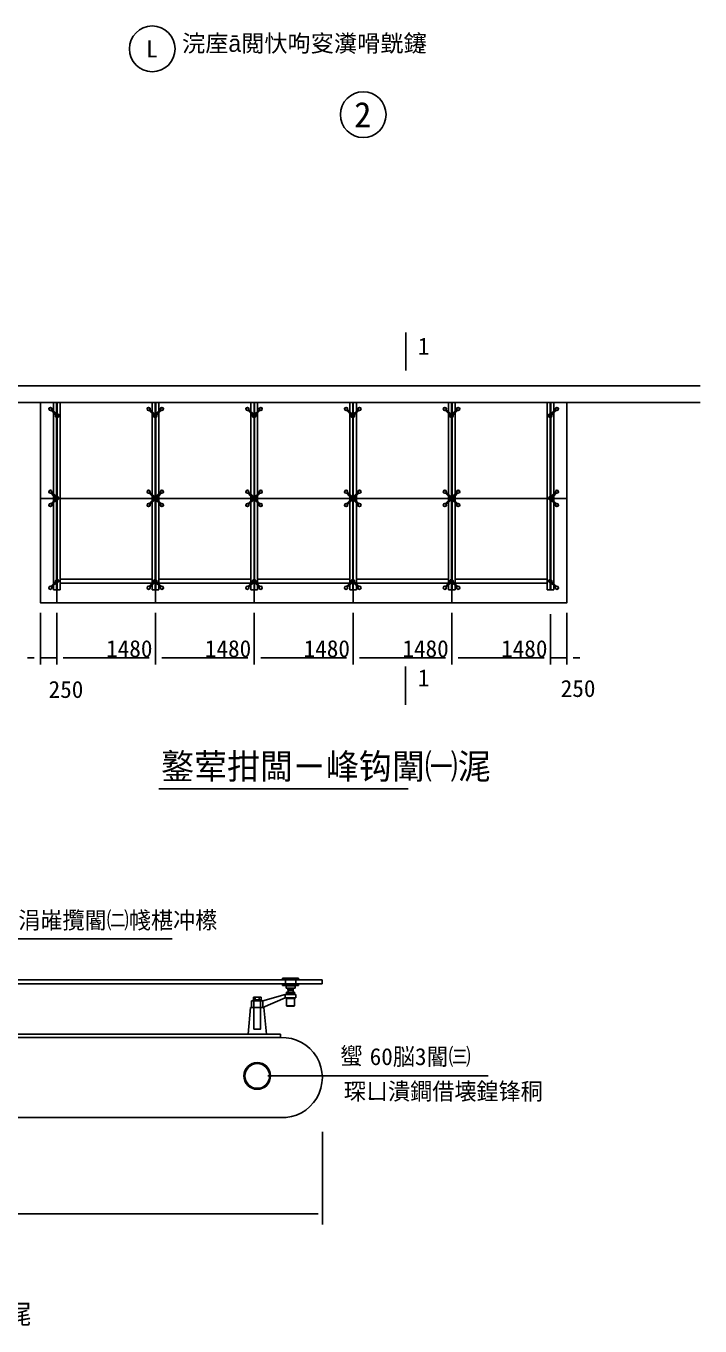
# Model space of a CAD drawing. Header units: metres. Extents: x 76772 to 101071, y -99290 to -68368.
# Drawn here: x 89908 to 100009, y -99290 to -79808 of the extents above; entities that cross this region are included whole.
import ezdxf

# ---------------------------------------------------------------- set-up
doc = ezdxf.new("R2010")
doc.units = ezdxf.units.M
for name, color, linetype in [('3', 3, 'Continuous'), ('7', 7, 'Continuous'), ('AXIS', 3, 'Continuous'), ('DIM', 3, 'Continuous'), ('DOTE', 1, 'Continuous'), ('LAYER7', 7, 'Continuous'), ('PUB_TEXT', 7, 'Continuous'), ('T', 6, 'Continuous'), ('TEXT', 7, 'Continuous')]:
    doc.layers.add(name, color=color, linetype=linetype)

# ---------------------------------------------------------------- blocks, each defined once
blk = doc.blocks.new('椹虫帴鐖-01')
at = {"layer": '3'}
for p, q in [((-17, 0), (-89.95, 78.2)), ((-17, 0), (-89.24, -77.44)), ((0, 17), (-78.2, 89.95)), ((0, 17), (78.2, 89.95)), ((17, 0), (89.95, 78.2)), ((17, 0), (89.24, -77.44)), ((0, -17), (-78.2, -89.95)), ((0, -17), (77.44, -89.24))]:
    blk.add_line(p, q, dxfattribs=at)
for points in [[(-84.07, 80.73), (-14.48, 8.91)], [(-8.91, 14.48), (-81.45, 84.78)], [(8.91, 14.48), (81.45, 84.78)], [(84.77, 81.45), (14.48, 8.91)], [(-84.77, -81.45), (-14.48, -8.91)], [(-8.91, -14.48), (-81.45, -84.78)], [(8.91, -14.48), (81.45, -84.78)], [(84.77, -81.45), (14.48, -8.91)]]:
    blk.add_lwpolyline(points, dxfattribs=at)
blk.add_lwpolyline([(11.55, 0), (5.77, 10), (-5.77, 10), (-11.55, 0), (-5.77, -10), (5.77, -10)], close=True, dxfattribs=at)
for centre, radius in [((-100, 100), 24), ((-113.15, 100), 1), ((-86.85, 100), 1), ((0, 0), 17), ((0, 0), 12.67), ((0, 0), 10), ((100, 100), 24), ((86.85, 100), 1), ((113.15, 100), 1), ((-100, -100), 24), ((-113.15, -100), 1), ((-86.85, -100), 1), ((100, -100), 24), ((86.85, -100), 1), ((113.15, -100), 1)]:
    blk.add_circle(centre, radius, dxfattribs=at)
for radius, start, end in [(26, 161.57, 198.43), (20, 171.44, 188.56), (26, 71.57, 108.43), (20, 81.44, 98.56), (20, 351.44, 8.56), (26, 341.57, 18.43), (26, 251.57, 288.43), (20, 261.44, 278.56)]:
    blk.add_arc((0, 0), radius, start, end, dxfattribs=at)

msp = doc.modelspace()

# ---------------------------------------------------------------- linework, layer by layer
for p, q in [((95598.58, -84400.75), (95598.58, -84972.3)), ((87843.27, -85452.08), (100009.01, -85452.08)), ((90368.97, -88257.08), (90365.23, -85452.08)), ((91848.97, -88257.08), (91845.23, -85452.08)), ((93328.97, -88257.08), (93325.23, -85452.08)), ((94808.97, -88257.08), (94805.23, -85452.08)), ((96288.97, -88257.08), (96285.23, -85452.08)), ((97768.97, -88257.08), (97765.23, -85452.08)), ((98014.23, -86887.08), (90124.23, -86887.08)), ((90373.23, -88097.08), (90365.23, -88097.08)), ((90373.23, -88157.08), (90365.23, -88157.08)), ((90419.23, -88097.08), (91799.23, -88097.08)), ((90419.23, -88157.08), (91799.23, -88157.08)), ((91899.23, -88097.08), (93279.23, -88097.08)), ((91899.23, -88157.08), (93279.23, -88157.08)), ((93379.23, -88097.08), (94759.23, -88097.08)), ((93379.23, -88157.08), (94759.23, -88157.08)), ((94805.23, -88097.08), (94813.23, -88097.08)), ((94805.23, -88157.08), (94813.23, -88157.08)), ((94859.23, -88097.08), (96239.23, -88097.08)), ((94859.23, -88157.08), (96239.23, -88157.08)), ((96285.23, -88097.08), (96293.23, -88097.08)), ((96285.23, -88157.08), (96293.23, -88157.08)), ((96339.23, -88097.08), (97719.23, -88097.08)), ((96339.23, -88157.08), (97719.23, -88157.08)), ((97765.23, -88097.08), (97773.23, -88097.08)), ((97765.23, -88157.08), (97773.23, -88157.08)), ((90419.23, -88257.08), (90319.23, -88257.08)), ((90319.23, -88257.08), (90419.23, -88257.08)), ((90369.23, -88257.08), (90369.23, -88452.08)), ((91899.23, -88257.08), (91799.23, -88257.08)), ((91849.23, -88257.08), (91849.23, -88452.08)), ((93379.23, -88257.08), (93279.23, -88257.08)), ((93329.23, -88257.08), (93329.23, -88452.08)), ((94859.23, -88257.08), (94759.23, -88257.08)), ((94809.23, -88257.08), (94809.23, -88452.08)), ((96339.23, -88257.08), (96239.23, -88257.08)), ((96289.23, -88257.08), (96289.23, -88452.08)), ((97819.23, -88257.08), (97719.23, -88257.08)), ((90419.23, -88452.08), (90319.23, -88452.08)), ((91899.23, -88452.08), (91799.23, -88452.08)), ((93279.23, -88452.08), (93379.23, -88452.08)), ((94759.23, -88452.08), (94859.23, -88452.08)), ((96239.23, -88452.08), (96339.23, -88452.08)), ((97719.23, -88452.08), (97819.23, -88452.08)), ((95594.76, -89408.71), (95594.76, -89980.26)), ((93723.8, -94968.02), (93723.8, -94918.02)), ((94349.32, -96379.21), (94349.32, -97767.86)), ((83115.93, -97607.86), (94287.24, -97607.86))]:
    msp.add_line(p, q)
msp.add_lwpolyline([(90124.23, -85452.08), (98014.23, -85452.08), (98014.23, -88452.08), (90124.23, -88452.08)], close=True)
for centre in [(91799.39, -80150.15), (94962.24, -81136.4)]:
    msp.add_circle(centre, 342.45)
at = {"layer": '3'}
for p, q in [((90355.97, -85647.08), (90283.73, -85569.64)), ((90372.97, -85630.08), (90295.53, -85557.84)), ((91828.49, -85647.08), (91756.25, -85569.64)), ((91845.49, -85630.08), (91767.28, -85557.12)), ((91845.49, -85630.08), (91922.92, -85557.84)), ((91862.49, -85647.08), (91934.72, -85569.64)), ((93308.49, -85647.08), (93236.25, -85569.64)), ((93325.49, -85630.08), (93247.28, -85557.12)), ((93325.49, -85630.08), (93402.92, -85557.84)), ((93342.49, -85647.08), (93414.72, -85569.64)), ((94788.49, -85647.08), (94716.25, -85569.64)), ((94805.49, -85630.08), (94727.28, -85557.12)), ((94805.49, -85630.08), (94882.92, -85557.84)), ((94822.49, -85647.08), (94894.72, -85569.64)), ((96268.49, -85647.08), (96196.25, -85569.64)), ((96285.49, -85630.08), (96207.28, -85557.12)), ((96285.49, -85630.08), (96362.92, -85557.84)), ((96302.49, -85647.08), (96374.72, -85569.64)), ((97765.49, -85630.08), (97842.92, -85557.84)), ((97782.49, -85647.08), (97854.72, -85569.64)), ((90355.97, -86887.08), (90283.01, -86808.87)), ((90355.97, -86887.08), (90283.73, -86964.51)), ((90372.97, -86870.08), (90294.76, -86797.12)), ((97765.49, -86870.08), (97843.69, -86797.12)), ((97782.49, -86887.08), (97855.44, -86808.87)), ((97782.49, -86887.08), (97854.72, -86964.51)), ((90372.97, -86904.08), (90295.53, -86976.32)), ((97765.49, -86904.08), (97842.92, -86976.32)), ((90355.97, -88127.08), (90283.73, -88204.51)), ((90372.97, -88144.08), (90295.53, -88216.32)), ((91828.49, -88127.08), (91756.25, -88204.51)), ((91845.49, -88144.08), (91767.28, -88217.03)), ((91845.49, -88144.08), (91922.92, -88216.32)), ((91862.49, -88127.08), (91934.72, -88204.51)), ((93308.49, -88127.08), (93236.25, -88204.51)), ((93325.49, -88144.08), (93247.28, -88217.03)), ((93325.49, -88144.08), (93402.92, -88216.32)), ((93342.49, -88127.08), (93414.72, -88204.51)), ((94788.49, -88127.08), (94716.25, -88204.51)), ((94805.49, -88144.08), (94727.28, -88217.03)), ((94805.49, -88144.08), (94882.92, -88216.32)), ((94822.49, -88127.08), (94894.72, -88204.51)), ((96268.49, -88127.08), (96196.25, -88204.51)), ((96285.49, -88144.08), (96207.28, -88217.03)), ((96285.49, -88144.08), (96362.92, -88216.32)), ((96302.49, -88127.08), (96374.72, -88204.51)), ((97765.49, -88144.08), (97842.92, -88216.32)), ((97782.49, -88127.08), (97854.72, -88204.51)), ((93753.8, -94077.25), (93993.8, -94077.25)), ((93753.8, -94077.25), (93753.8, -94102.25)), ((93993.8, -94102.25), (93993.8, -94077.25)), ((93753.8, -94102.25), (93993.8, -94102.25)), ((93753.8, -94162.25), (93993.8, -94162.25)), ((93753.8, -94185.58), (93753.8, -94162.25)), ((93993.8, -94185.58), (93753.8, -94185.58)), ((93805.46, -94192.25), (93753.8, -94185.58)), ((93967.13, -94185.58), (93780.46, -94185.58)), ((93795.46, -94162.25), (93795.46, -94102.25)), ((93942.13, -94192.25), (93805.46, -94192.25)), ((93805.46, -94225.58), (93805.46, -94192.25)), ((93942.13, -94225.58), (93805.46, -94225.58)), ((93813.8, -94288.92), (93813.8, -94312.25)), ((93933.8, -94288.92), (93813.8, -94288.92)), ((93830.46, -94305.58), (93830.46, -94288.92)), ((93913.8, -94238.92), (93833.8, -94238.92)), ((93833.8, -94255.58), (93833.8, -94238.92)), ((93913.8, -94255.58), (93833.8, -94255.58)), ((93837.13, -94288.92), (93837.13, -94255.58)), ((93840.46, -94238.92), (93840.46, -94225.58)), ((93847.13, -94255.58), (93847.13, -94238.92)), ((93900.46, -94255.58), (93900.46, -94238.92)), ((93907.13, -94238.92), (93907.13, -94225.58)), ((93910.46, -94288.92), (93910.46, -94255.58)), ((93913.8, -94255.58), (93913.8, -94238.92)), ((93917.13, -94305.58), (93917.13, -94288.92)), ((93933.8, -94288.92), (93933.8, -94312.25)), ((93942.13, -94192.25), (93993.8, -94185.58)), ((93942.13, -94225.58), (93942.13, -94192.25)), ((93952.13, -94162.25), (93952.13, -94102.25)), ((93993.8, -94185.58), (93993.8, -94162.25)), ((93307.13, -94411.58), (93307.13, -94415.58)), ((93440.46, -94411.58), (93307.13, -94411.58)), ((93310.46, -94411.58), (93310.46, -94400.97)), ((93310.46, -94400.97), (93437.13, -94400.97)), ((93316.06, -94400.97), (93316.06, -94360.97)), ((93316.06, -94360.97), (93431.53, -94360.97)), ((93344.93, -94360.97), (93344.93, -94400.97)), ((93372.46, -94400.97), (93372.46, -94411.58)), ((93375.13, -94400.97), (93375.13, -94411.58)), ((93402.66, -94360.97), (93402.66, -94400.97)), ((93431.53, -94400.97), (93431.53, -94360.97)), ((93437.13, -94411.58), (93437.13, -94400.97)), ((93440.46, -94411.58), (93440.46, -94415.58)), ((93793.8, -94372.25), (93793.8, -94322.25)), ((93943.8, -94312.25), (93803.8, -94312.25)), ((93803.8, -94312.25), (93803.8, -94322.25)), ((93803.8, -94382.25), (93803.8, -94372.25)), ((93943.8, -94382.25), (93803.8, -94382.25)), ((93813.8, -94492.25), (93813.8, -94382.25)), ((93917.13, -94305.58), (93830.46, -94305.58)), ((93933.8, -94492.25), (93933.8, -94382.25)), ((93943.8, -94312.25), (93943.8, -94322.25)), ((93943.8, -94382.25), (93943.8, -94372.25)), ((93933.8, -94492.25), (93813.8, -94492.25)), ((93820.46, -94498.92), (93813.8, -94492.25)), ((93927.13, -94498.92), (93820.46, -94498.92)), ((93933.8, -94492.25), (93927.13, -94498.92))]:
    msp.add_line(p, q, dxfattribs=at)
for points in [[(90288.19, -85565.63), (90358.49, -85638.17)], [(90364.06, -85632.6), (90291.52, -85562.3)], [(91760.71, -85565.63), (91831.01, -85638.17)], [(91836.58, -85632.6), (91764.04, -85562.3)], [(91854.39, -85632.6), (91926.93, -85562.3)], [(91930.26, -85565.63), (91859.96, -85638.17)], [(93240.71, -85565.63), (93311.01, -85638.17)], [(93316.58, -85632.6), (93244.04, -85562.3)], [(93334.39, -85632.6), (93406.93, -85562.3)], [(93410.26, -85565.63), (93339.96, -85638.17)], [(94720.71, -85565.63), (94791.01, -85638.17)], [(94796.58, -85632.6), (94724.04, -85562.3)], [(94814.39, -85632.6), (94886.93, -85562.3)], [(94890.26, -85565.63), (94819.96, -85638.17)], [(96200.71, -85565.63), (96271.01, -85638.17)], [(96276.58, -85632.6), (96204.04, -85562.3)], [(96294.39, -85632.6), (96366.93, -85562.3)], [(96370.26, -85565.63), (96299.96, -85638.17)], [(97774.39, -85632.6), (97846.93, -85562.3)], [(97850.26, -85565.63), (97779.96, -85638.17)], [(90288.19, -86805.63), (90358.49, -86878.17)], [(90364.06, -86872.6), (90291.52, -86802.3)], [(97774.39, -86872.6), (97846.93, -86802.3)], [(97850.26, -86805.63), (97779.96, -86878.17)], [(90288.19, -86968.53), (90358.49, -86895.99)], [(90364.06, -86901.56), (90291.52, -86971.85)], [(97774.39, -86901.56), (97846.93, -86971.85)], [(97850.26, -86968.53), (97779.96, -86895.99)], [(90288.19, -88208.53), (90358.49, -88135.99)], [(90364.06, -88141.56), (90291.52, -88211.85)], [(91760.71, -88208.53), (91831.01, -88135.99)], [(91836.58, -88141.56), (91764.04, -88211.85)], [(91854.39, -88141.56), (91926.93, -88211.85)], [(91930.26, -88208.53), (91859.96, -88135.99)], [(93240.71, -88208.53), (93311.01, -88135.99)], [(93316.58, -88141.56), (93244.04, -88211.85)], [(93334.39, -88141.56), (93406.93, -88211.85)], [(93410.26, -88208.53), (93339.96, -88135.99)], [(94720.71, -88208.53), (94791.01, -88135.99)], [(94796.58, -88141.56), (94724.04, -88211.85)], [(94814.39, -88141.56), (94886.93, -88211.85)], [(94890.26, -88208.53), (94819.96, -88135.99)], [(96200.71, -88208.53), (96271.01, -88135.99)], [(96276.58, -88141.56), (96204.04, -88211.85)], [(96294.39, -88141.56), (96366.93, -88211.85)], [(96370.26, -88208.53), (96299.96, -88135.99)], [(97774.39, -88141.56), (97846.93, -88211.85)], [(97850.26, -88208.53), (97779.96, -88135.99)], [(93458.8, -94415.58), (93458.8, -94515.58), (93288.8, -94515.58), (93288.8, -94415.58)], [(93323.8, -94415.58), (93323.8, -94840.58), (93423.8, -94840.58), (93423.8, -94415.58)]]:
    msp.add_lwpolyline(points, dxfattribs=at)
for points in [[(90361.42, -85647.08), (90367.19, -85657.08), (90378.74, -85657.08), (90384.51, -85647.08), (90378.74, -85637.08), (90367.19, -85637.08)], [(91857.03, -85647.08), (91851.26, -85657.08), (91839.71, -85657.08), (91833.94, -85647.08), (91839.71, -85637.08), (91851.26, -85637.08)], [(93337.03, -85647.08), (93331.26, -85657.08), (93319.71, -85657.08), (93313.94, -85647.08), (93319.71, -85637.08), (93331.26, -85637.08)], [(94817.03, -85647.08), (94811.26, -85657.08), (94799.71, -85657.08), (94793.94, -85647.08), (94799.71, -85637.08), (94811.26, -85637.08)], [(96297.03, -85647.08), (96291.26, -85657.08), (96279.71, -85657.08), (96273.94, -85647.08), (96279.71, -85637.08), (96291.26, -85637.08)], [(97777.03, -85647.08), (97771.26, -85657.08), (97759.71, -85657.08), (97753.94, -85647.08), (97759.71, -85637.08), (97771.26, -85637.08)], [(90361.42, -86887.08), (90367.19, -86877.08), (90378.74, -86877.08), (90384.51, -86887.08), (90378.74, -86897.08), (90367.19, -86897.08)], [(97777.03, -86887.08), (97771.26, -86877.08), (97759.71, -86877.08), (97753.94, -86887.08), (97759.71, -86897.08), (97771.26, -86897.08)], [(90361.42, -88127.08), (90367.19, -88117.08), (90378.74, -88117.08), (90384.51, -88127.08), (90378.74, -88137.08), (90367.19, -88137.08)], [(91857.03, -88127.08), (91851.26, -88117.08), (91839.71, -88117.08), (91833.94, -88127.08), (91839.71, -88137.08), (91851.26, -88137.08)], [(93337.03, -88127.08), (93331.26, -88117.08), (93319.71, -88117.08), (93313.94, -88127.08), (93319.71, -88137.08), (93331.26, -88137.08)], [(94817.03, -88127.08), (94811.26, -88117.08), (94799.71, -88117.08), (94793.94, -88127.08), (94799.71, -88137.08), (94811.26, -88137.08)], [(96297.03, -88127.08), (96291.26, -88117.08), (96279.71, -88117.08), (96273.94, -88127.08), (96279.71, -88137.08), (96291.26, -88137.08)], [(97777.03, -88127.08), (97771.26, -88117.08), (97759.71, -88117.08), (97753.94, -88127.08), (97759.71, -88137.08), (97771.26, -88137.08)]]:
    msp.add_lwpolyline(points, close=True, dxfattribs=at)
for centre, radius in [((90272.97, -85547.08), 24), ((91745.49, -85547.08), 24), ((91945.49, -85547.08), 24), ((93225.49, -85547.08), 24), ((93425.49, -85547.08), 24), ((94705.49, -85547.08), 24), ((94905.49, -85547.08), 24), ((96185.49, -85547.08), 24), ((96385.49, -85547.08), 24), ((97865.49, -85547.08), 24), ((90259.81, -85547.08), 1), ((90286.12, -85547.08), 1), ((90372.97, -85647.08), 17), ((90372.97, -85647.08), 12.67), ((90372.97, -85647.08), 10), ((91732.33, -85547.08), 1), ((91758.64, -85547.08), 1), ((91845.49, -85647.08), 17), ((91845.49, -85647.08), 12.67), ((91845.49, -85647.08), 10), ((91932.33, -85547.08), 1), ((91958.64, -85547.08), 1), ((93212.33, -85547.08), 1), ((93238.64, -85547.08), 1), ((93325.49, -85647.08), 17), ((93325.49, -85647.08), 12.67), ((93325.49, -85647.08), 10), ((93412.33, -85547.08), 1), ((93438.64, -85547.08), 1), ((94692.33, -85547.08), 1), ((94718.64, -85547.08), 1), ((94805.49, -85647.08), 17), ((94805.49, -85647.08), 12.67), ((94805.49, -85647.08), 10), ((94892.33, -85547.08), 1), ((94918.64, -85547.08), 1), ((96172.33, -85547.08), 1), ((96198.64, -85547.08), 1), ((96285.49, -85647.08), 17), ((96285.49, -85647.08), 12.67), ((96285.49, -85647.08), 10), ((96372.33, -85547.08), 1), ((96398.64, -85547.08), 1), ((97765.49, -85647.08), 17), ((97765.49, -85647.08), 12.67), ((97765.49, -85647.08), 10), ((97852.33, -85547.08), 1), ((97878.64, -85547.08), 1), ((90272.97, -86787.08), 24), ((90259.81, -86787.08), 1), ((90286.12, -86787.08), 1), ((90372.97, -86887.08), 17), ((90372.97, -86887.08), 12.67), ((90372.97, -86887.08), 10), ((97765.49, -86887.08), 17), ((97765.49, -86887.08), 12.67), ((97765.49, -86887.08), 10), ((97865.49, -86787.08), 24), ((97852.33, -86787.08), 1), ((97878.64, -86787.08), 1), ((90272.97, -86987.08), 24), ((90259.81, -86987.08), 1), ((90286.12, -86987.08), 1), ((97865.49, -86987.08), 24), ((97852.33, -86987.08), 1), ((97878.64, -86987.08), 1), ((90272.97, -88227.08), 24), ((90259.81, -88227.08), 1), ((90286.12, -88227.08), 1), ((90372.97, -88127.08), 17), ((90372.97, -88127.08), 12.67), ((90372.97, -88127.08), 10), ((91745.49, -88227.08), 24), ((91732.33, -88227.08), 1), ((91758.64, -88227.08), 1), ((91845.49, -88127.08), 17), ((91845.49, -88127.08), 12.67), ((91845.49, -88127.08), 10), ((91945.49, -88227.08), 24), ((91932.33, -88227.08), 1), ((91958.64, -88227.08), 1), ((93225.49, -88227.08), 24), ((93212.33, -88227.08), 1), ((93238.64, -88227.08), 1), ((93325.49, -88127.08), 17), ((93325.49, -88127.08), 12.67), ((93325.49, -88127.08), 10), ((93425.49, -88227.08), 24), ((93412.33, -88227.08), 1), ((93438.64, -88227.08), 1), ((94705.49, -88227.08), 24), ((94692.33, -88227.08), 1), ((94718.64, -88227.08), 1), ((94805.49, -88127.08), 17), ((94805.49, -88127.08), 12.67), ((94805.49, -88127.08), 10), ((94905.49, -88227.08), 24), ((94892.33, -88227.08), 1), ((94918.64, -88227.08), 1), ((96185.49, -88227.08), 24), ((96172.33, -88227.08), 1), ((96198.64, -88227.08), 1), ((96285.49, -88127.08), 17), ((96285.49, -88127.08), 12.67), ((96285.49, -88127.08), 10), ((96385.49, -88227.08), 24), ((96372.33, -88227.08), 1), ((96398.64, -88227.08), 1), ((97765.49, -88127.08), 17), ((97765.49, -88127.08), 12.67), ((97765.49, -88127.08), 10), ((97865.49, -88227.08), 24), ((97852.33, -88227.08), 1), ((97878.64, -88227.08), 1)]:
    msp.add_circle(centre, radius, dxfattribs=at)
for centre, radius, start, end in [((90372.97, -85647.08), 26, 161.57, 89.43), ((90372.97, -85647.08), 20, 171.44, 89.26), ((90372.97, -85647.08), 26, 71.57, 108.43), ((90372.97, -85647.08), 20, 81.44, 98.56), ((90372.97, -85647.08), 20, 261.44, 278.56), ((91845.49, -85647.08), 26, 161.57, 18.43), ((91845.49, -85647.08), 20, 171.44, 8.56), ((91845.49, -85647.08), 26, 71.57, 108.43), ((91845.49, -85647.08), 20, 81.44, 98.56), ((91845.49, -85647.08), 20, 261.44, 278.56), ((93325.49, -85647.08), 26, 161.57, 18.43), ((93325.49, -85647.08), 20, 171.44, 8.56), ((93325.49, -85647.08), 26, 71.57, 108.43), ((93325.49, -85647.08), 20, 81.44, 98.56), ((93325.49, -85647.08), 20, 261.44, 278.56), ((94805.49, -85647.08), 26, 161.57, 18.43), ((94805.49, -85647.08), 20, 171.44, 8.56), ((94805.49, -85647.08), 26, 71.57, 108.43), ((94805.49, -85647.08), 20, 81.44, 98.56), ((94805.49, -85647.08), 20, 261.44, 278.56), ((96285.49, -85647.08), 26, 161.57, 18.43), ((96285.49, -85647.08), 20, 171.44, 8.56), ((96285.49, -85647.08), 26, 71.57, 108.43), ((96285.49, -85647.08), 20, 81.44, 98.56), ((96285.49, -85647.08), 20, 261.44, 278.56), ((97765.49, -85647.08), 26, 90.57, 18.43), ((97765.49, -85647.08), 20, 90.74, 8.56), ((97765.49, -85647.08), 26, 71.57, 108.43), ((97765.49, -85647.08), 20, 81.44, 98.56), ((97765.49, -85647.08), 20, 261.44, 278.56), ((90372.97, -86887.08), 26, 161.57, 198.43), ((90372.97, -86887.08), 20, 171.44, 188.56), ((90372.97, -86887.08), 26, 251.57, 89.43), ((90372.97, -86887.08), 26, 71.57, 108.43), ((90372.97, -86887.08), 20, 261.44, 89.26), ((90372.97, -86887.08), 20, 81.44, 98.56), ((97765.49, -86887.08), 26, 90.57, 288.43), ((97765.49, -86887.08), 20, 90.74, 278.56), ((97765.49, -86887.08), 26, 71.57, 108.43), ((97765.49, -86887.08), 20, 81.44, 98.56), ((97765.49, -86887.08), 20, 351.44, 8.56), ((97765.49, -86887.08), 26, 341.57, 18.43), ((90372.97, -88127.08), 26, 341.57, 198.43), ((90372.97, -88127.08), 20, 351.44, 188.56), ((90372.97, -88127.08), 26, 251.57, 89.43), ((90372.97, -88127.08), 20, 261.44, 89.26), ((90372.97, -88127.08), 20, 81.44, 98.56), ((91845.49, -88127.08), 26, 341.57, 198.43), ((91845.49, -88127.08), 20, 351.44, 188.56), ((91845.49, -88127.08), 26, 251.57, 288.43), ((91845.49, -88127.08), 20, 81.44, 98.56), ((91845.49, -88127.08), 20, 261.44, 278.56), ((93325.49, -88127.08), 26, 341.57, 198.43), ((93325.49, -88127.08), 20, 351.44, 188.56), ((93325.49, -88127.08), 26, 251.57, 288.43), ((93325.49, -88127.08), 20, 81.44, 98.56), ((93325.49, -88127.08), 20, 261.44, 278.56), ((94805.49, -88127.08), 26, 341.57, 198.43), ((94805.49, -88127.08), 20, 351.44, 188.56), ((94805.49, -88127.08), 26, 251.57, 288.43), ((94805.49, -88127.08), 20, 81.44, 98.56), ((94805.49, -88127.08), 20, 261.44, 278.56), ((96285.49, -88127.08), 26, 341.57, 198.43), ((96285.49, -88127.08), 20, 351.44, 188.56), ((96285.49, -88127.08), 26, 251.57, 288.43), ((96285.49, -88127.08), 20, 81.44, 98.56), ((96285.49, -88127.08), 20, 261.44, 278.56), ((97765.49, -88127.08), 26, 341.57, 198.43), ((97765.49, -88127.08), 26, 90.57, 288.43), ((97765.49, -88127.08), 20, 351.44, 188.56), ((97765.49, -88127.08), 20, 90.74, 278.56), ((97765.49, -88127.08), 20, 81.44, 98.56)]:
    msp.add_arc(centre, radius, start, end, dxfattribs=at)
at = {"layer": '7'}
for p, q in [((93458.8, -94415.58), (93288.8, -94415.58)), ((93793.8, -94322.25), (93458.8, -94415.58)), ((93458.8, -94515.58), (93793.8, -94372.25)), ((93953.8, -94322.25), (93793.8, -94322.25)), ((93793.8, -94372.25), (93953.8, -94372.25)), ((93953.8, -94372.25), (93953.8, -94322.25)), ((93273.8, -94515.58), (93236.65, -94918.02)), ((93288.8, -94515.58), (93273.8, -94515.58)), ((93473.8, -94515.58), (93458.8, -94515.58))]:
    msp.add_line(p, q, dxfattribs=at)
msp.add_lwpolyline([(93510.94, -94918.02), (93473.8, -94515.58)], dxfattribs=at)
at = {"layer": 'AXIS'}
for p, q in [((90124.23, -88601.67), (90124.23, -89375.18)), ((90369.23, -88601.67), (90369.23, -89375.18)), ((90369.23, -88601.67), (90369.23, -89375.18)), ((91849.23, -88601.67), (91849.23, -89375.18)), ((91849.23, -88601.67), (91849.23, -89375.18)), ((93329.23, -88601.67), (93329.23, -89375.18)), ((94809.23, -88601.67), (94809.23, -89375.18)), ((94809.23, -88601.67), (94809.23, -89375.18)), ((96289.23, -88601.67), (96289.23, -89375.18)), ((96289.23, -88601.67), (96289.23, -89375.18)), ((97769.23, -88621.82), (97769.23, -89375.18)), ((97769.23, -88621.82), (97769.23, -89375.18)), ((98014.23, -88601.67), (98014.23, -89375.18)), ((93329.23, -88988.42), (93329.23, -89375.18)), ((90028.23, -89279.18), (89932.23, -89279.18)), ((90124.23, -89279.18), (90369.23, -89279.18)), ((90465.23, -89279.18), (91753.23, -89279.18)), ((90465.23, -89279.18), (90561.23, -89279.18)), ((91945.23, -89279.18), (93233.23, -89279.18)), ((93425.23, -89279.18), (94713.23, -89279.18)), ((94905.23, -89279.18), (96193.23, -89279.18)), ((96385.23, -89279.18), (97673.23, -89279.18)), ((97673.23, -89279.18), (97577.23, -89279.18)), ((97769.23, -89279.18), (98014.23, -89279.18)), ((98110.23, -89279.18), (98206.23, -89279.18))]:
    msp.add_line(p, q, dxfattribs=at)
at = {"layer": 'DOTE'}
msp.add_line((100009.01, -85202.08), (87843.27, -85202.08), dxfattribs=at)
at = {"layer": 'LAYER7'}
msp.add_line((91901.08, -91241.95), (95637.42, -91241.95), dxfattribs=at)
at = {"layer": 'TEXT'}
for p, q in [((90319.23, -88257.08), (90319.23, -85452.08)), ((90365.23, -88257.08), (90365.23, -85452.08)), ((90373.23, -88257.08), (90373.23, -85452.08)), ((90419.23, -88257.08), (90419.23, -85452.08)), ((91799.23, -88257.08), (91799.23, -85452.08)), ((91845.23, -88257.08), (91845.23, -85452.08)), ((91853.23, -88257.08), (91853.23, -85452.08)), ((91899.23, -88257.08), (91899.23, -85452.08)), ((93279.23, -88257.08), (93279.23, -85452.08)), ((93325.23, -88257.08), (93325.23, -85452.08)), ((93333.23, -88257.08), (93333.23, -85452.08)), ((93379.23, -88257.08), (93379.23, -85452.08)), ((94759.23, -88257.08), (94759.23, -85452.08)), ((94805.23, -88257.08), (94805.23, -85452.08)), ((94813.23, -88257.08), (94813.23, -85452.08)), ((94859.23, -88257.08), (94859.23, -85452.08)), ((96239.23, -88257.08), (96239.23, -85452.08)), ((96285.23, -88257.08), (96285.23, -85452.08)), ((96293.23, -88257.08), (96293.23, -85452.08)), ((96339.23, -88257.08), (96339.23, -85452.08)), ((97719.23, -88257.08), (97719.23, -85452.08)), ((97765.23, -88257.08), (97765.23, -85452.08)), ((97773.23, -88257.08), (97773.23, -85452.08)), ((97819.23, -88257.08), (97819.23, -85452.08)), ((89268.8, -94102.25), (94348.8, -94102.25)), ((89268.8, -94162.25), (94348.8, -94162.25)), ((94348.8, -94162.25), (94348.8, -94102.25)), ((83098.8, -94918.02), (93723.8, -94918.02)), ((83098.8, -94968.02), (93723.8, -94968.02)), ((93723.8, -96168.02), (83098.8, -96168.02))]:
    msp.add_line(p, q, dxfattribs=at)
for points in [[(89333.91, -94267.12), (89703.73, -93490.36), (92096.17, -93490.36)], [(93533.8, -95543.02), (96834.97, -95543.02)]]:
    msp.add_lwpolyline(points, dxfattribs=at)
for radius in [200, 185]:
    msp.add_circle((93373.8, -95543.02), radius, dxfattribs=at)
msp.add_arc((93748.8, -95568.02), 600.52, 267.61, 92.39, dxfattribs=at)

# ---------------------------------------------------------------- block references
at = {"layer": 'DIM'}
for p in [(91845.49, -86887.08), (93325.49, -86887.08), (94805.49, -86887.08), (96285.49, -86887.08)]:
    msp.add_blockref('椹虫帴鐖-01', p, dxfattribs=at)

# ---------------------------------------------------------------- texts
for s, height, p in [('L', 255, (91708.32, -80277.65)), ('2', 380, (94826.52, -81326.4))]:
    msp.add_text(s, height=height).set_placement(p)
at = {"insert": (92246.61, -79939.73), "char_height": 255, "attachment_point": 1}
msp.add_mtext('\\f瀹嬩綋|b0|i0|c134|p2;浣庢ā閲忕呴叜瀵嗗皝鑳', dxfattribs=at)
at = {"layer": 'AXIS', "char_height": 255, "attachment_point": 1}
for s, insert in [('\\A1;1480', (91109.23, -89011.3)), ('\\A1;1480', (92589.23, -89011.3)), ('\\A1;1480', (94069.23, -89011.3)), ('\\A1;1480', (95549.23, -89011.3)), ('\\A1;1480', (97029.23, -89011.3)), ('\\A1;250', (97921.99, -89607.96)), ('\\A1;250', (90246.73, -89622.61))]:
    msp.add_mtext(s, dxfattribs=dict(at, insert=insert))
at = {"layer": 'PUB_TEXT'}
for s, height, p in [('1', 255, (95779.64, -84733.44)), ('1', 255, (95779.64, -89704.06)), ('鐜荤拑闆ㄧ峰钩闈㈠浘', 380, (91932.62, -91093.15)), ('涓嶉攬閽㈡帴椹冲櫒', 255, (89792.16, -93335.89)), (' 60脳3閽㈢', 255, (94885.03, -95380.13)), ('琛ㄩ潰鐧借壊鍠锋秱', 255, (94670.44, -95900.63)), ('鐜荤拑闆ㄧ峰墫闈㈠浘', 290, (86216.57, -99258.18))]:
    msp.add_text(s, height=height, dxfattribs=at).set_placement(p)
at = {"layer": 'T'}
msp.add_text('蠁', height=255, dxfattribs=at).set_placement((94618.45, -95369.16))
at = {"layer": 'TEXT', "insert": (99309.11, -81803.79), "char_height": 115.5, "attachment_point": 1}
msp.add_mtext('\\A1; ', dxfattribs=at)

doc.saveas('drawing.dxf')
